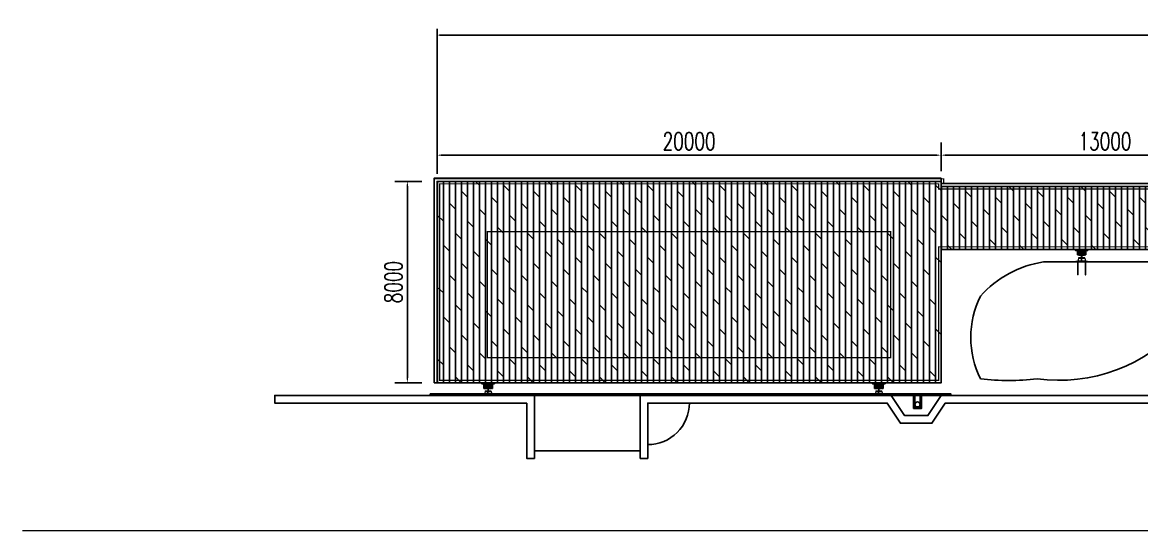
# Model space of a CAD drawing. Header units: millimetres. Extents: x -1871197 to -1180782, y 1281217 to 1543414.
# Drawn here: x -1467452 to -1423046, y 1281217 to 1301391 of the extents above; entities that cross this region are included whole.
import ezdxf

# ---------------------------------------------------------------- set-up
doc = ezdxf.new("R2010")
doc.units = ezdxf.units.MM
doc.header["$LTSCALE"] = 10
doc.linetypes.add('HIDDEN', pattern=[0.375, 0.25, -0.125])
doc.layers.get('0').update_dxf_attribs({"linetype": 'CONTINUOUS'})
doc.layers.get('DEFPOINTS').update_dxf_attribs({"linetype": 'CONTINUOUS'})
for name, color, linetype in [('DOTE', 1, 'CONTINUOUS'), ('PUB_DIM', 3, 'CONTINUOUS'), ('W-_ANTICOLLISION防撞措施', 6, 'CONTINUOUS'), ('W-MOUNTING固定方式', 5, 'CONTINUOUS'), ('W-PLASTIC_RAILINGS塑木栏杆', 6, 'CONTINUOUS'), ('W-STEEL_FRAME钢架', 3, 'CONTINUOUS'), ('W-STEEL_KEEL钢龙骨', 5, 'CONTINUOUS'), ('W-WOOD_FLOOR木地板', 30, 'CONTINUOUS'), ('植物', 3, 'CONTINUOUS'), ('钢', 172, 'CONTINUOUS')]:
    doc.layers.add(name, color=color, linetype=linetype)
doc.layers.add('文字标注', color=7, linetype='CONTINUOUS', lineweight=18)
doc.styles.add('STANDARD_T3', font='simplex.shx', dxfattribs={"width": 0.7, "bigfont": 'gbcbig.shx'})
doc.dimstyles.new('W&&100', dxfattribs={"dimtxt": 350, "dimasz": 100, "dimexe": 250, "dimexo": 300, "dimgap": 100, "dimtad": 1, "dimdec": 0, "dimzin": 0, "dimdsep": 46, "dimtxsty": 'STANDARD_T3', "dimcen": 0.09, "dimclrd": 1, "dimclre": 1, "dimclrt": 7, "dimazin": 2, "dimtfac": 1, "dimtdec": 0, "dimtix": 1, "dimtmove": 2, "dimatfit": 3, "dimfxl": 100, "dimtolj": 1, "dimtzin": 0, "dimarcsym": 0})
doc.dimstyles.new('W&&200', dxfattribs={"dimtxt": 700, "dimasz": 200, "dimexe": 500, "dimexo": 600, "dimgap": 200, "dimtad": 1, "dimdec": 0, "dimzin": 0, "dimdsep": 46, "dimtxsty": 'STANDARD_T3', "dimcen": 0.09, "dimclrd": 1, "dimclre": 1, "dimclrt": 7, "dimazin": 2, "dimtfac": 1, "dimtdec": 0, "dimtix": 1, "dimtmove": 2, "dimatfit": 3, "dimfxl": 100, "dimtolj": 1, "dimtzin": 0, "dimarcsym": 0})
pattern_1 = [(90, (-3019739.48, -1148439.98), (-238.122618, 1e-14), []), (135, (-3019739.5, -1148440), (-476.24491, -476.24491), [336.75638, -673.512])]

# ---------------------------------------------------------------- blocks, each defined once
blk = doc.blocks.new('gddz')
h = blk.add_hatch(color=256)
h.dxf.hatch_style = 2
h.paths.add_polyline_path([(-163, 79), (-163, 69), (-171, 69)])
h = blk.add_hatch(color=256)
h.dxf.hatch_style = 2
h.paths.add_polyline_path([(-150, 54), (-150, 44), (-160, 54)])
h = blk.add_hatch(color=256)
h.dxf.hatch_style = 2
h.paths.add_polyline_path([(-132, 69), (-142, 79), (-142, 69)])
h = blk.add_hatch(color=256)
h.dxf.hatch_style = 2
h.paths.add_polyline_path([(142, 79), (142, 69), (132, 69)])
h = blk.add_hatch(color=256)
h.dxf.hatch_style = 2
h.paths.add_polyline_path([(150, 54), (150, 44), (160, 54)])
h = blk.add_hatch(color=256)
h.dxf.hatch_style = 2
h.paths.add_polyline_path([(173, 69), (163, 79), (163, 69)])
h = blk.add_hatch(color=256)
h.dxf.hatch_style = 2
h.paths.add_polyline_path([(-100, -100), (-100, -110), (-110, -100)])
h = blk.add_hatch(color=256)
h.dxf.hatch_style = 2
h.paths.add_polyline_path([(110, -100), (100, -100), (100, -110)])
at = {"lineweight": 13}
for points in [[(-163, 569), (-163, 69), (-142, 69)], [(-142, 69), (-142, 569)], [(142, 569), (142, 69), (163, 69)], [(163, 69), (163, 569)], [(-230, 54), (230, 54), (230, 69), (-230, 69), (-230, 54)], [(-163, 69), (-163, 79), (-171, 69), (-163, 69)], [(-150, 54), (-150, 44), (-160, 54), (-150, 54)], [(-120, -85), (-150, 39), (-6, 39), (-6, -85), (-120, -85)], [(-142, 69), (-142, 79), (-132, 69), (-142, 69)], [(-6, -85), (6, -85), (6, 39), (-6, 39), (-6, -85)], [(120, -85), (150, 39), (6, 39), (6, -85), (120, -85)], [(142, 69), (142, 79), (132, 69), (142, 69)], [(150, 54), (150, 44), (160, 54), (150, 54)], [(163, 69), (163, 79), (173, 69), (163, 69)], [(-120, -100), (120, -100), (120, -85), (-120, -85), (-120, -100)], [(-100, -100), (-100, -110), (-110, -100), (-100, -100)], [(-20, -112), (-100, -112), (-100, -100), (100, -100)], [(20, -288), (100, -288), (100, -300), (-100, -300), (-100, -288), (-20, -288)], [(-4, -271), (-4, -127)], [(4, -127), (4, -271)], [(100, -100), (100, -112), (20, -112)], [(100, -100), (100, -110), (110, -100), (100, -100)]]:
    blk.add_lwpolyline(points, dxfattribs=at)
at = {"lineweight": 0}
for points in [[(-163, 79), (-163, 69), (-171, 69), (-163, 79)], [(-163, 79), (-163, 69), (-171, 69), (-163, 79)], [(-150, 54), (-150, 44), (-160, 54), (-150, 54)], [(-150, 54), (-150, 44), (-160, 54), (-150, 54)], [(-132, 69), (-142, 79), (-142, 69), (-132, 69)], [(-132, 69), (-142, 79), (-142, 69), (-132, 69)], [(142, 79), (142, 69), (132, 69), (142, 79)], [(142, 79), (142, 69), (132, 69), (142, 79)], [(150, 54), (150, 44), (160, 54), (150, 54)], [(150, 54), (150, 44), (160, 54), (150, 54)], [(173, 69), (163, 79), (163, 69), (173, 69)], [(173, 69), (163, 79), (163, 69), (173, 69)], [(-100, -100), (-100, -110), (-110, -100), (-100, -100)], [(-100, -100), (-100, -110), (-110, -100), (-100, -100)], [(110, -100), (100, -100), (100, -110), (110, -100)], [(110, -100), (100, -100), (100, -110), (110, -100)]]:
    blk.add_lwpolyline(points, dxfattribs=at)
blk.add_lwpolyline([(-150, 54), (150, 54), (150, 39), (-150, 39)], close=True)
blk.add_arc((152, 565), 11.1, 23.2957, 156.7043)
at = {"lineweight": 13}
for points in [[(-152, 578), (-157, 578), (-161, 574), (-161, 569)], [(-142, 569), (-142, 574), (-146, 578), (-152, 578)], [(-4, -128), (-4, -119), (-11, -112), (-20, -112)], [(-20, -288), (-11, -288), (-4, -281), (-4, -271)], [(20, -112), (11, -112), (4, -119), (4, -128)], [(4, -271), (4, -281), (11, -288), (20, -288)]]:
    blk.add_open_spline(points, degree=3, dxfattribs=at)
blk = doc.blocks.new('hg')
at = {"layer": 'DOTE'}
blk.add_line((163, -140), (-37, -140), dxfattribs=at)
at = {"layer": 'W-MOUNTING固定方式'}
blk.add_lwpolyline([(-187, -184), (313, -184), (313, -227), (-187, -227)], close=True, dxfattribs=at)
at = {"layer": '钢'}
for p, q in [((113, -129), (13, -129)), ((113, -140), (13, -140)), ((113, -151), (13, -151)), ((16, -100), (16, -180)), ((110, -100), (110, -180))]:
    blk.add_line(p, q, dxfattribs=at)
for points in [[(-47, 0), (47, 0), (50, -3), (50, -77), (47, -80), (-47, -80), (-50, -77), (-50, -3)], [(173, 0), (79, 0), (76, -3), (76, -77), (79, -80), (173, -80), (176, -77), (176, -3)], [(-107, -7), (-67, -7), (-67, -227), (-107, -227)], [(-107, -28), (43, -28), (43, -52), (-107, -52)], [(163, -132), (-37, -132), (-37, -148), (163, -148)], [(-30, -125), (10, -125), (10, -227), (-30, -227)], [(110, -100), (16, -100), (13, -103), (13, -177), (16, -180), (110, -180), (113, -177), (113, -103)], [(233, -28), (83, -28), (83, -52), (233, -52)], [(156, -125), (116, -125), (116, -227), (156, -227)], [(233, -7), (193, -7), (193, -227), (233, -227)]]:
    blk.add_lwpolyline(points, close=True, dxfattribs=at)
at = {"layer": '钢', "linetype": 'HIDDEN', "ltscale": 50}
for points in [[(-103, -7), (-71, -7), (-71, -227), (-103, -227)], [(-26, -125), (6, -125), (6, -227), (-26, -227)], [(152, -125), (120, -125), (120, -227), (152, -227)], [(229, -7), (197, -7), (197, -227), (229, -227)]]:
    blk.add_lwpolyline(points, close=True, dxfattribs=at)
at = {"layer": 'PUB_DIM'}
blk.add_blockref('gddz', (63, 203), dxfattribs=at)
blk = doc.blocks.new('1')
h = blk.add_hatch(color=256)
h.dxf.hatch_style = 2
h.paths.add_polyline_path([(-150, 15), (-150, 25), (-160, 15)])
h = blk.add_hatch(color=256)
h.dxf.hatch_style = 2
h.paths.add_polyline_path([(-110, 169), (-100, 169), (-100, 179)])
h = blk.add_hatch(color=256)
h.dxf.hatch_style = 2
h.paths.add_polyline_path([(100, 169), (100, 179), (110, 169)])
h = blk.add_hatch(color=256)
h.dxf.hatch_style = 2
h.paths.add_polyline_path([(150, 15), (150, 25), (160, 15)])
h = blk.add_hatch(color=256)
h.dxf.hatch_style = 2
h.paths.add_polyline_path([(-173, 0), (-163, -10), (-163, 0)])
h = blk.add_hatch(color=256)
h.dxf.hatch_style = 2
h.paths.add_polyline_path([(-142, -10), (-142, 0), (-132, 0)])
h = blk.add_hatch(color=256)
h.dxf.hatch_style = 2
h.paths.add_polyline_path([(132, 0), (142, -10), (142, 0)])
h = blk.add_hatch(color=256)
h.dxf.hatch_style = 2
h.paths.add_polyline_path([(163, -10), (163, 0), (171, 0)])
at = {"lineweight": 13}
for points in [[(230, 15), (-230, 15), (-230, 0), (230, 0), (230, 15)], [(-150, 15), (-150, 25), (-160, 15), (-150, 15)], [(-120, 154), (-150, 30), (-6, 30), (-6, 154), (-120, 154)], [(120, 169), (-120, 169), (-120, 154), (120, 154), (120, 169)], [(-100, 169), (-100, 179), (-110, 169), (-100, 169)], [(-20, 357), (-100, 357), (-100, 369), (100, 369), (100, 357), (20, 357)], [(-100, 169), (-100, 181), (-20, 181)], [(20, 181), (100, 181), (100, 169), (-100, 169)], [(6, 154), (-6, 154), (-6, 30), (6, 30), (6, 154)], [(-4, 196), (-4, 340)], [(4, 340), (4, 196)], [(120, 154), (150, 30), (6, 30), (6, 154), (120, 154)], [(100, 169), (100, 179), (110, 169), (100, 169)], [(150, 15), (150, 25), (160, 15), (150, 15)], [(-163, 0), (-163, -10), (-173, 0), (-163, 0)], [(-142, 0), (-142, -10), (-132, 0), (-142, 0)], [(142, 0), (142, -10), (132, 0), (142, 0)], [(163, 0), (163, -10), (171, 0), (163, 0)]]:
    blk.add_lwpolyline(points, dxfattribs=at)
at = {"lineweight": 0}
for points in [[(-150, 15), (-150, 25), (-160, 15), (-150, 15)], [(-150, 15), (-150, 25), (-160, 15), (-150, 15)], [(-110, 169), (-100, 169), (-100, 179), (-110, 169)], [(-110, 169), (-100, 169), (-100, 179), (-110, 169)], [(100, 169), (100, 179), (110, 169), (100, 169)], [(100, 169), (100, 179), (110, 169), (100, 169)], [(150, 15), (150, 25), (160, 15), (150, 15)], [(150, 15), (150, 25), (160, 15), (150, 15)], [(-173, 0), (-163, -10), (-163, 0), (-173, 0)], [(-173, 0), (-163, -10), (-163, 0), (-173, 0)], [(-142, -10), (-142, 0), (-132, 0), (-142, -10)], [(-142, -10), (-142, 0), (-132, 0), (-142, -10)], [(132, 0), (142, -10), (142, 0), (132, 0)], [(132, 0), (142, -10), (142, 0), (132, 0)], [(163, -10), (163, 0), (171, 0), (163, -10)], [(163, -10), (163, 0), (171, 0), (163, -10)]]:
    blk.add_lwpolyline(points, dxfattribs=at)
blk.add_lwpolyline([(150, 15), (-150, 15), (-150, 30), (150, 30)], close=True)
at = {"lineweight": 13}
for points in [[(-4, 340), (-4, 350), (-11, 357), (-20, 357)], [(-20, 181), (-11, 181), (-4, 188), (-4, 197)], [(20, 357), (11, 357), (4, 350), (4, 340)], [(4, 197), (4, 188), (11, 181), (20, 181)]]:
    blk.add_open_spline(points, degree=3, dxfattribs=at)
blk = doc.blocks.new('hg2')
at = {"layer": 'DOTE'}
blk.add_line((-96, 216), (104, 216), dxfattribs=at)
at = {"layer": 'W-MOUNTING固定方式'}
blk.add_lwpolyline([(254, 260), (-246, 260), (-246, 303), (254, 303)], close=True, dxfattribs=at)
at = {"layer": '钢'}
for p, q in [((-46, 227), (54, 227)), ((-46, 216), (54, 216)), ((-46, 205), (54, 205)), ((-43, 176), (-43, 256)), ((51, 176), (51, 256))]:
    blk.add_line(p, q, dxfattribs=at)
for points in [[(-166, 83), (-126, 83), (-126, 303), (-166, 303)], [(-166, 104), (-16, 104), (-16, 128), (-166, 128)], [(-106, 76), (-12, 76), (-9, 79), (-9, 153), (-12, 156), (-106, 156), (-109, 153), (-109, 79)], [(-96, 208), (104, 208), (104, 224), (-96, 224)], [(-88, 201), (-48, 201), (-48, 303), (-88, 303)], [(-43, 176), (51, 176), (54, 179), (54, 253), (51, 256), (-43, 256), (-46, 253), (-46, 179)], [(114, 76), (20, 76), (17, 79), (17, 153), (20, 156), (114, 156), (117, 153), (117, 79)], [(174, 104), (24, 104), (24, 128), (174, 128)], [(97, 201), (57, 201), (57, 303), (97, 303)], [(174, 83), (134, 83), (134, 303), (174, 303)]]:
    blk.add_lwpolyline(points, close=True, dxfattribs=at)
at = {"layer": '钢', "linetype": 'HIDDEN', "ltscale": 50}
for points in [[(-162, 83), (-130, 83), (-130, 303), (-162, 303)], [(-84, 201), (-52, 201), (-52, 303), (-84, 303)], [(93, 201), (61, 201), (61, 303), (93, 303)], [(170, 83), (138, 83), (138, 303), (170, 303)]]:
    blk.add_lwpolyline(points, close=True, dxfattribs=at)
at = {"layer": 'W-STEEL_FRAME钢架'}
blk.add_blockref('1', (4, -197), dxfattribs=at)
blk = doc.blocks.new('*D435')
at = {"layer": 'DEFPOINTS', "color": 0, "transparency": 16777216}
for p in [(-1452178, 1295081), (-1451000, 1295081), (-1451000, 1287081)]:
    blk.add_point(p, dxfattribs=at)
at = {"layer": 'W-WOOD_FLOOR木地板', "color": 1, "lineweight": -2, "transparency": 16777216}
for p, q in [((-1451600, 1295081), (-1452678, 1295081)), ((-1452178, 1287281), (-1452178, 1294881)), ((-1451600, 1287081), (-1452678, 1287081))]:
    blk.add_line(p, q, dxfattribs=at)
at = {"layer": 'W-WOOD_FLOOR木地板', "color": 1, "transparency": 16777216}
for points in [[(-1452211, 1294881), (-1452144, 1294881), (-1452178, 1295081)], [(-1452211, 1287281), (-1452144, 1287281), (-1452178, 1287081)]]:
    blk.add_solid(points, dxfattribs=at)
at = {"layer": 'W-WOOD_FLOOR木地板', "color": 7, "transparency": 16777216, "insert": (-1452728, 1291081), "char_height": 700, "attachment_point": 5, "rotation": 90, "style": 'STANDARD_T3'}
blk.add_mtext('\\A1;8000', dxfattribs=at)
blk = doc.blocks.new('*D436')
at = {"layer": 'DEFPOINTS', "color": 0, "transparency": 16777216}
for p in [(-1431000, 1296120), (-1451000, 1295081), (-1431000, 1295081)]:
    blk.add_point(p, dxfattribs=at)
at = {"layer": 'W-WOOD_FLOOR木地板', "color": 1, "lineweight": -2, "transparency": 16777216}
for p, q in [((-1451000, 1295681), (-1451000, 1296620)), ((-1431000, 1295681), (-1431000, 1296620)), ((-1450800, 1296120), (-1431200, 1296120))]:
    blk.add_line(p, q, dxfattribs=at)
at = {"layer": 'W-WOOD_FLOOR木地板', "color": 1, "transparency": 16777216}
for points in [[(-1450800, 1296153), (-1450800, 1296086), (-1451000, 1296120)], [(-1431200, 1296153), (-1431200, 1296086), (-1431000, 1296120)]]:
    blk.add_solid(points, dxfattribs=at)
at = {"layer": 'W-WOOD_FLOOR木地板', "color": 7, "transparency": 16777216, "insert": (-1441000, 1296670), "char_height": 700, "attachment_point": 5, "style": 'STANDARD_T3'}
blk.add_mtext('\\A1;20000', dxfattribs=at)
blk = doc.blocks.new('*D437')
at = {"layer": 'DEFPOINTS', "color": 0, "transparency": 16777216}
for p in [(-1418000, 1296120), (-1431000, 1294881), (-1418000, 1294881)]:
    blk.add_point(p, dxfattribs=at)
at = {"layer": 'W-WOOD_FLOOR木地板', "color": 1, "lineweight": -2, "transparency": 16777216}
for p, q in [((-1431000, 1295481), (-1431000, 1296620)), ((-1418000, 1295481), (-1418000, 1296620)), ((-1430800, 1296120), (-1418200, 1296120))]:
    blk.add_line(p, q, dxfattribs=at)
at = {"layer": 'W-WOOD_FLOOR木地板', "color": 1, "transparency": 16777216}
for points in [[(-1430800, 1296153), (-1430800, 1296086), (-1431000, 1296120)], [(-1418200, 1296153), (-1418200, 1296086), (-1418000, 1296120)]]:
    blk.add_solid(points, dxfattribs=at)
at = {"layer": 'W-WOOD_FLOOR木地板', "color": 7, "transparency": 16777216, "insert": (-1424500, 1296670), "char_height": 700, "attachment_point": 5, "style": 'STANDARD_T3'}
blk.add_mtext('\\A1;13000', dxfattribs=at)
blk = doc.blocks.new('*D434')
at = {"layer": 'DEFPOINTS', "color": 0, "transparency": 16777216}
for p in [(-1358400, 1300886), (-1451000, 1295081), (-1358400, 1295081)]:
    blk.add_point(p, dxfattribs=at)
at = {"layer": '植物', "color": 1, "lineweight": -2, "transparency": 16777216}
for p, q in [((-1451000, 1295381), (-1451000, 1301136)), ((-1358400, 1295381), (-1358400, 1301136)), ((-1450900, 1300886), (-1358500, 1300886))]:
    blk.add_line(p, q, dxfattribs=at)
at = {"layer": '植物', "color": 1, "transparency": 16777216}
for points in [[(-1450900, 1300903), (-1450900, 1300869), (-1451000, 1300886)], [(-1358500, 1300903), (-1358500, 1300869), (-1358400, 1300886)]]:
    blk.add_solid(points, dxfattribs=at)
at = {"layer": '植物', "color": 7, "transparency": 16777216, "insert": (-1404700, 1301161), "char_height": 350, "attachment_point": 5, "style": 'STANDARD_T3'}
blk.add_mtext('\\A1;92600', dxfattribs=at)

msp = doc.modelspace()

# ---------------------------------------------------------------- hatches: boundary and pattern name
at = {"layer": 'W-WOOD_FLOOR木地板'}
h = msp.add_hatch(dxfattribs=at)
h.set_pattern_fill('DOLMIT', color=256, scale=300, angle=90)
h.set_pattern_definition(pattern_1)
h.paths.add_polyline_path([(-1431000.2, 1287081.1), (-1431000.2, 1295081.1), (-1451000.2, 1295081.1), (-1451000.2, 1287081.1)])
h = msp.add_hatch(dxfattribs=at)
h.set_pattern_fill('DOLMIT', color=256, scale=300, angle=90)
h.set_pattern_definition(pattern_1)
h.paths.add_polyline_path([(-1417938.2, 1294881.1), (-1431000.2, 1294881.1), (-1431000.2, 1292381.1), (-1420438.2, 1292381.1), (-1420438.2, 1289856.2), (-1378438.2, 1289856.2), (-1378438.2, 1292356.2), (-1417938.2, 1292356.2)])

# ---------------------------------------------------------------- linework, layer by layer
msp.add_line((-1432976.3, 1286581.5), (-1431000.2, 1286581.5))
at = {"color": 6, "const_width": 50}
msp.add_lwpolyline([(-1449000.2, 1288081.1), (-1433000.2, 1288081.1), (-1433000.2, 1293081.1), (-1449000.2, 1293081.1)], close=True, dxfattribs=at)
for points in [[(-1447438.2, 1286281.5), (-1457438.2, 1286281.5), (-1457438.2, 1286581.5), (-1447138.2, 1286581.5), (-1447138.2, 1286581.5), (-1447138.2, 1284081.5), (-1447438.2, 1284081.5), (-1447438.2, 1286281.5)], [(-1418138.2, 1286281.5), (-1430838.2, 1286281.5), (-1431363.2, 1285481.5), (-1432613.2, 1285481.5), (-1433138.2, 1286281.5), (-1440938.2, 1286281.5), (-1442638.2, 1286281.5), (-1442638.2, 1284081.5), (-1442938.2, 1284081.5), (-1442938.2, 1286581.5), (-1440938.2, 1286581.5), (-1432976.3, 1286581.5), (-1432451.3, 1285781.5), (-1431525.2, 1285781.5), (-1431000.2, 1286581.5), (-1418438.2, 1286581.5)], [(-1447138.2, 1284381.5), (-1442938.2, 1284381.5)]]:
    msp.add_lwpolyline(points)
msp.add_lwpolyline([(-1442638.2, 1284631.5, 0.4142136), (-1440988.2, 1286281.5)], format="xyb")
msp.add_circle((-1431937.5, 1286226.5), 100)
at = {"layer": 'W-_ANTICOLLISION防撞措施', "color": 2, "const_width": 50}
msp.add_lwpolyline([(-1451100.2, 1287081.1), (-1451100.2, 1295181.1), (-1430900.2, 1295181.1), (-1430900.2, 1294981.1), (-1417900.2, 1294981.1), (-1417900.2, 1292456.2), (-1378600.2, 1292456.2), (-1378600.2, 1297956.2), (-1358400.2, 1297956.2), (-1358400.2, 1289856.2)], dxfattribs=at)
at = {"layer": 'W-PLASTIC_RAILINGS塑木栏杆', "const_width": 50}
msp.add_lwpolyline([(-1450900.2, 1287181.1), (-1431100.2, 1287181.1), (-1431100.2, 1292481.1), (-1420400.2, 1292481.1), (-1420400.2, 1289956.2), (-1358600.2, 1289956.2), (-1358600.2, 1297756.2), (-1378400.2, 1297756.2), (-1378400.2, 1292256.2), (-1418100.2, 1292256.2), (-1418100.2, 1294781.1), (-1431100.2, 1294781.1), (-1431100.2, 1294981.1), (-1450900.2, 1294981.1)], close=True, dxfattribs=at)
at = {"layer": 'W-STEEL_FRAME钢架'}
for points in [[(-1451120.2, 1287081.1), (-1431000.2, 1287081.1), (-1431000.2, 1292381.1), (-1420620.2, 1292381.1), (-1420620.2, 1289856.2), (-1358500.2, 1289856.2), (-1358500.2, 1297976.2), (-1378620.2, 1297976.2), (-1378620.2, 1292476.2), (-1418000.2, 1292476.2), (-1418000.2, 1295001.1), (-1431000.2, 1295001.1), (-1431000.2, 1295201.1), (-1451120.2, 1295201.1)], [(-1451000.2, 1287081.1), (-1431000.2, 1287081.1), (-1431000.2, 1295081.1), (-1451000.2, 1295081.1)], [(-1431000.2, 1294881.1), (-1431000.2, 1292381.1), (-1420500.2, 1292381.1), (-1420500.2, 1289856.2), (-1378500.2, 1289856.2), (-1378500.2, 1292356.2), (-1418000.2, 1292356.2), (-1418000.2, 1294881.1)], [(-1451271, 1286581.5), (-1430613.9, 1286581.5), (-1430613.9, 1286644.5), (-1451271, 1286644.5)], [(-1432097.5, 1286126.5), (-1432037.5, 1286126.5), (-1432037.5, 1286581.5), (-1432097.5, 1286581.5)], [(-1431777.5, 1286126.5), (-1431837.5, 1286126.5), (-1431837.5, 1286581.5), (-1431777.5, 1286581.5)], [(-1432097.5, 1286066.5), (-1431777.8, 1286066.5), (-1431777.8, 1286126.5), (-1432097.5, 1286126.5)]]:
    msp.add_lwpolyline(points, close=True, dxfattribs=at)
msp.add_lwpolyline([(-1451000.2, 1287081.1), (-1431000.2, 1287081.1), (-1431000.2, 1292381.1), (-1420500.2, 1292381.1), (-1420500.2, 1289856.2), (-1358500.2, 1289856.2), (-1358500.2, 1297856.2), (-1378500.2, 1297856.2), (-1378500.2, 1292356.2), (-1418000.2, 1292356.2), (-1418000.2, 1294881.1), (-1431000.2, 1294881.1), (-1431000.2, 1295081.1), (-1451000.2, 1295081.1), (-1451000.2, 1287081.1)], dxfattribs=at)
at = {"layer": 'W-STEEL_KEEL钢龙骨'}
msp.add_lwpolyline([(-1421658.1, 1289155.3, 0.6191644), (-1422386.4, 1291881.5), (-1426941.5, 1291881.5, 0.1736423), (-1429438.2, 1290526.5, 0.2352616), (-1429438.2, 1287242.6, 0.0598853), (-1427192.9, 1287242.6, 0.251851), (-1421438.2, 1289393.9)], format="xyb", dxfattribs=at)
msp.add_arc((-1426297.9, 1287717.7), 4213.2, 81.21371, 81.22601, dxfattribs=at)
at = {"layer": '文字标注'}
msp.add_line((-1467451.7, 1281216.6), (-1339253.9, 1281216.6), dxfattribs=at)

# ---------------------------------------------------------------- block references
at = {"rotation": 180}
msp.add_blockref('hg', (-1425362, 1292154.1), dxfattribs=at)
at = {"layer": 'W-STEEL_FRAME钢架'}
for p in [(-1448976.7, 1286778.4), (-1433476.7, 1286778.4)]:
    msp.add_blockref('hg2', p, dxfattribs=at)

# ---------------------------------------------------------------- dimensions: what is measured, and where the dimension line sits
at = {"layer": 'W-WOOD_FLOOR木地板'}
for base, p1, p2, picture, middle in [((-1431000.2, 1296119.6), (-1451000.2, 1295081.1), (-1431000.2, 1295081.1), '*D436', (-1441000.2, 1296669.6)), ((-1418000.2, 1296119.6), (-1431000.2, 1294881.1), (-1418000.2, 1294881.1), '*D437', (-1424500.2, 1296669.6))]:
    dim = msp.add_linear_dim(base=base, p1=p1, p2=p2, dimstyle='W&&200', dxfattribs=at)
    dim.commit()
    dim.dimension.update_dxf_attribs({"geometry": picture, "text_midpoint": middle})
dim = msp.add_linear_dim(base=(-1452177.6, 1295081.1), p1=(-1451000.2, 1287081.1), p2=(-1451000.2, 1295081.1), angle=90, dimstyle='W&&200', dxfattribs=at)
dim.commit()
dim.dimension.update_dxf_attribs({"geometry": '*D435', "text_midpoint": (-1452727.6, 1291081.1)})
at = {"layer": '植物'}
dim = msp.add_linear_dim(base=(-1358400.2, 1300886), p1=(-1451000.2, 1295081.1), p2=(-1358400.2, 1295081.1), dimstyle='W&&100', dxfattribs=at)
dim.commit()
dim.dimension.update_dxf_attribs({"geometry": '*D434', "text_midpoint": (-1404700.2, 1301161)})

doc.saveas('drawing.dxf')
